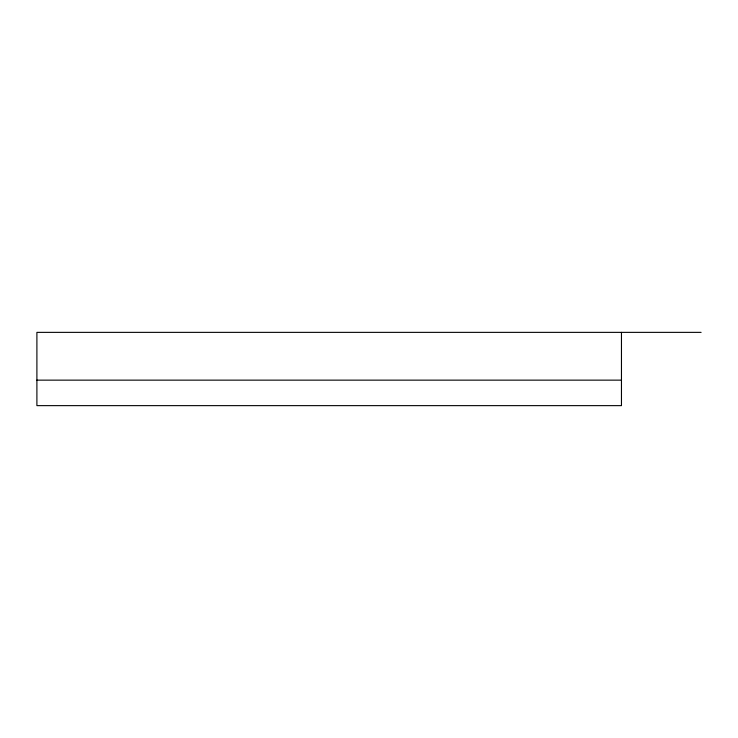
<?xml version="1.0" encoding="UTF-8"?>
<svg xmlns="http://www.w3.org/2000/svg" width="738" height="738" viewBox="0 0 738 738"><rect width="100%" height="100%" fill="white"/><g stroke="black" fill="none" stroke-linecap="round" stroke-linejoin="round"><path stroke-width="1.11" d="M701.1 332.368L36.9 332.368L36.9 405.632L621.461 405.632L621.461 332.368M36.9 380.144L621.461 380.144"/></g></svg>
